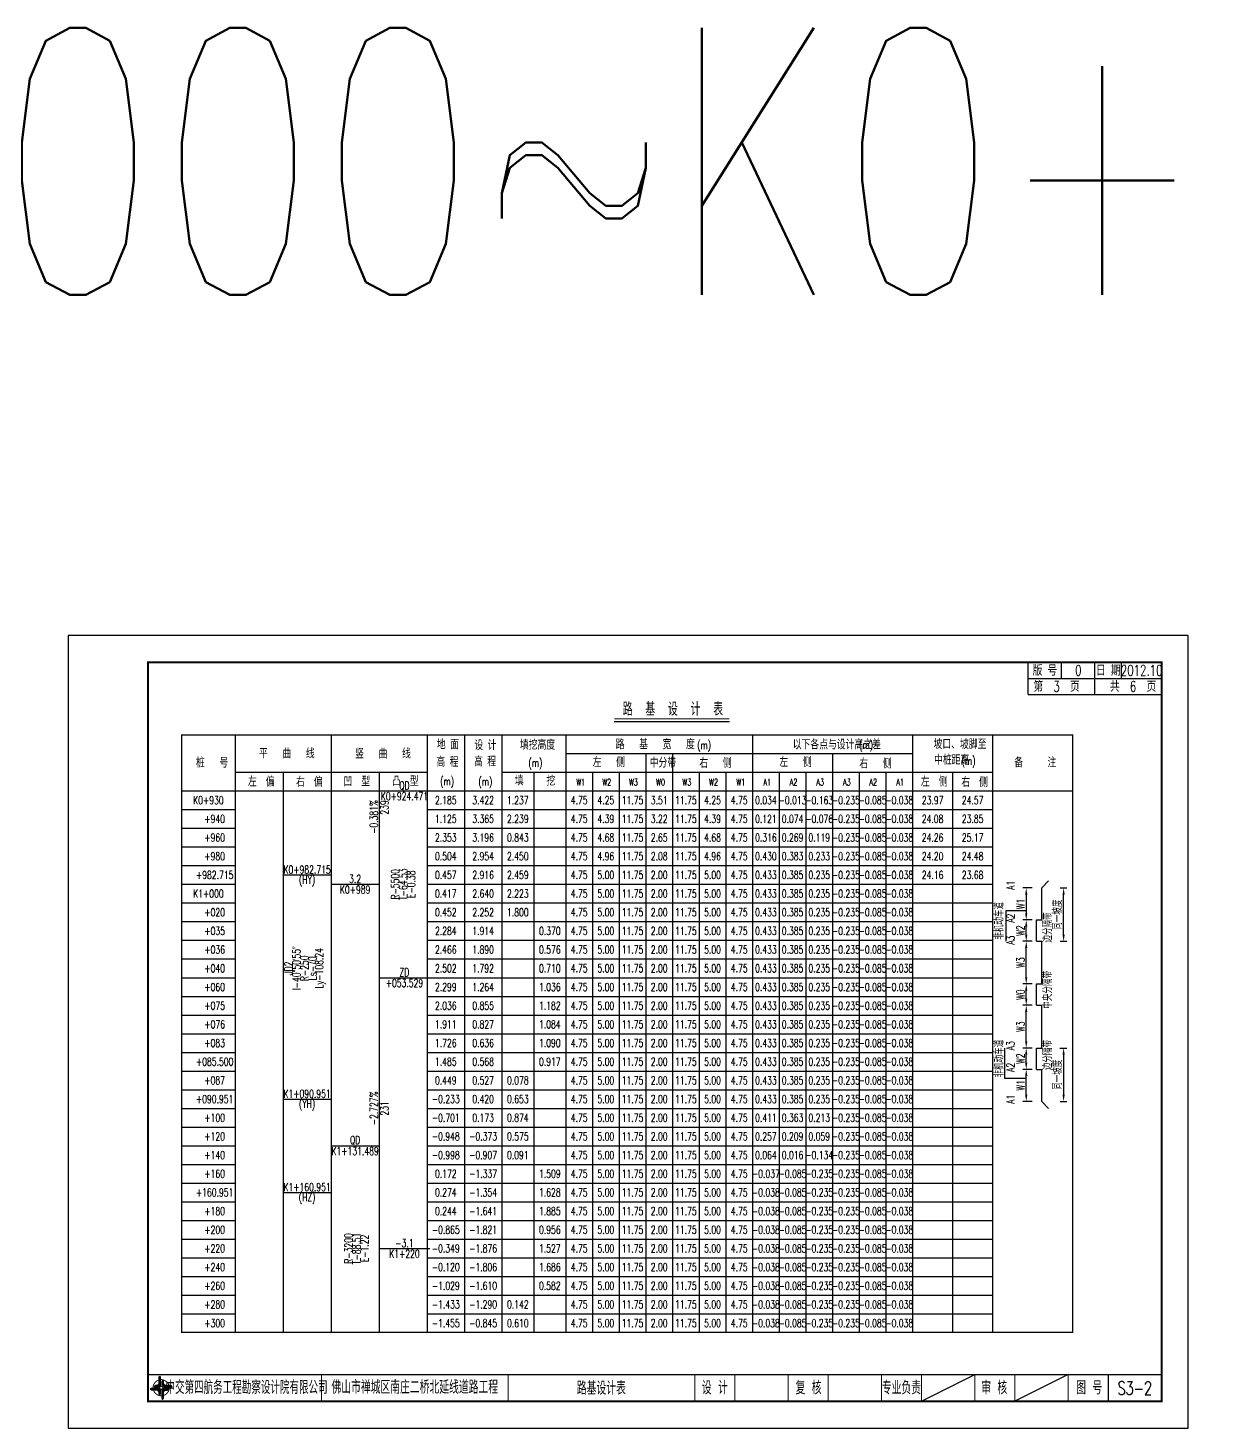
# Model space of a CAD drawing. Header units: inches. Extents: x 1318 to 3988, y 871 to 1396.
# Drawn here: x 2213 to 2658, y 871 to 1396 of the extents above; entities that cross this region are included whole.
import ezdxf
from ezdxf.enums import TextEntityAlignment as Align

# ---------------------------------------------------------------- set-up
doc = ezdxf.new("R2010")
doc.units = ezdxf.units.IN
doc.header["$LTSCALE"] = 10
doc.header["$MEASUREMENT"] = 0
for name, color, linetype in [('BIAO_K', 7, 'Continuous'), ('shuju', 3, 'Continuous'), ('图框', 7, 'Continuous'), ('平面曲线', 5, 'Continuous'), ('文字', 7, 'Continuous'), ('竖曲线', 5, 'Continuous'), ('表格数据', 5, 'Continuous')]:
    doc.layers.add(name, color=color, linetype=linetype)
doc.styles.get("Standard").update_dxf_attribs({"font": 'simplex1.shx', "width": 0.7, "bigfont": 'hztxt.shx'})
doc.styles.add('style_biao', font='txt', dxfattribs={"width": 0.75, "bigfont": 'hztxt'})
doc.dimstyles.get("Standard").update_dxf_attribs({"dimtxt": 0.18, "dimasz": 0.18, "dimexe": 0.18, "dimexo": 0.0625, "dimgap": 0.09, "dimtad": 0, "dimtih": 1, "dimtoh": 1, "dimdec": 4, "dimzin": 0, "dimdsep": 46, "dimtxsty": 'Standard', "dimcen": 0.09, "dimadec": 0, "dimazin": 0, "dimtfac": 1, "dimtdec": 4, "dimtofl": 0, "dimtmove": 0, "dimatfit": 3, "dimfxl": 0, "dimtolj": 1, "dimtzin": 0, "dimarcsym": 0})

# ---------------------------------------------------------------- blocks, each defined once
blk = doc.blocks.new('series')
at = {"width": 0.75}
for tag, height, p in [('页码', 4, (-35, -19)), ('图名', 5, (-220, -282)), ('图号', 5, (-20, -282))]:
    blk.add_attdef(tag, text='', height=height, dxfattribs=at).set_placement(p, align=Align.MIDDLE_CENTER)
blk = doc.blocks.new('tb')
at = {"lineweight": -3}
h = blk.add_hatch(color=256, dxfattribs=at)
h.paths.add_polyline_path([(-1.23, -0.13), (-3.78, -0.14), (-4.14, -0.41), (-1.4, -0.44), (-0.56, -1.24), (-0.54, -2.62), (-0.27, -2.2), (-0.26, -1.06)])
h.paths.add_polyline_path([(0.13, -1.08), (0.14, -3.86), (0.41, -4.26), (0.44, -1.24), (1.25, -0.43), (2.66, -0.43), (2.26, -0.16), (1.07, -0.15)])
h.paths.add_polyline_path([(1.08, 0.3), (3.62, 0.3), (4.02, 0.56), (1.25, 0.57), (0.43, 1.39), (0.43, 2.8), (0.16, 2.41), (0.15, 1.24)])
h.paths.add_polyline_path([(-0.28, 1.21), (-0.28, 3.99), (-0.56, 4.39), (-0.57, 1.41), (-1.38, 0.6), (-2.74, 0.56), (-2.33, 0.3), (-1.2, 0.29)])
for p, q in [((-1.38, 0.6), (-2.74, 0.56)), ((-0.57, 1.41), (-1.38, 0.6)), ((-0.56, 4.39), (-0.57, 1.41)), ((0.43, 2.8), (0.43, 1.39)), ((0.43, 1.39), (1.25, 0.57)), ((1.25, 0.57), (4.02, 0.56)), ((-4.14, -0.41), (-1.4, -0.44)), ((-1.4, -0.44), (-0.56, -1.24)), ((-0.56, -1.24), (-0.54, -2.62)), ((0.41, -4.26), (0.44, -1.24)), ((0.44, -1.24), (1.25, -0.43)), ((1.25, -0.43), (2.66, -0.43))]:
    blk.add_line(p, q, dxfattribs=at)
at = {"lineweight": -3, "const_width": 0.35, "flags": 128}
for points in [[(-0.9, 3.02, 0.324167), (-3.16, -0.14)], [(2.88, 0.92, 0.324403), (-0.24, 3.15)], [(0.75, -2.86, 0.325418), (3.02, 0.26)], [(-2.98, -0.76, 0.322976), (0.14, -2.98)]]:
    blk.add_lwpolyline(points, format="xyb", dxfattribs=at)
at = {"lineweight": -3, "flags": 128}
for points in [[(-0.9, 3.99), (-0.9, 1.58), (-1.53, 0.91), (-2.34, 0.91), (-2.74, 0.56), (-2.33, 0.3), (-1.2, 0.29), (-0.28, 1.21), (-0.28, 3.99), (-0.56, 4.39)], [(-0.04, 0.77), (0.68, 0.04), (-0.04, -0.69), (-0.77, 0.05)], [(3.62, 0.92), (1.43, 0.92), (0.77, 1.54), (0.77, 2.38), (0.43, 2.8), (0.16, 2.41), (0.15, 1.24), (1.08, 0.3), (3.62, 0.3), (4.02, 0.56)], [(-3.73, -0.76), (-1.54, -0.76), (-0.89, -1.39), (-0.89, -2.21), (-0.54, -2.62), (-0.27, -2.2), (-0.26, -1.06), (-1.23, -0.13), (-3.78, -0.14), (-4.14, -0.41)], [(0.75, -3.85), (0.75, -1.43), (1.4, -0.78), (2.26, -0.78), (2.66, -0.43), (2.26, -0.16), (1.07, -0.15), (0.13, -1.08), (0.14, -3.86), (0.41, -4.26)]]:
    blk.add_lwpolyline(points, close=True, dxfattribs=at)
blk = doc.blocks.new('*D21')
at = {"color": 0, "lineweight": -2}
for p, q in [((2589.15, 1061.23), (2585.69, 1061.23)), ((2586.94, 1055.73), (2586.94, 1058.73))]:
    blk.add_line(p, q, dxfattribs=at)
at = {"color": 0}
for points in [[(2586.53, 1058.73), (2587.36, 1058.73), (2586.94, 1061.23)], [(2586.53, 1055.73), (2587.36, 1055.73), (2586.94, 1053.23)]]:
    blk.add_solid(points, dxfattribs=at)
at = {"layer": 'DEFPOINTS', "color": 0}
for p in [(2586.94, 1061.23), (2589.78, 1061.23), (2589.78, 1053.23)]:
    blk.add_point(p, dxfattribs=at)
at = {"color": 0, "insert": (2584.82, 1057.23), "char_height": 3, "attachment_point": 5, "rotation": 90}
blk.add_mtext('\\A1;W2', dxfattribs=at)
blk = doc.blocks.new('*D22')
at = {"color": 0, "lineweight": -2}
for p, q in [((2589.15, 1037.23), (2585.69, 1037.23)), ((2586.94, 1031.73), (2586.94, 1034.73))]:
    blk.add_line(p, q, dxfattribs=at)
at = {"color": 0}
for points in [[(2586.53, 1034.73), (2587.36, 1034.73), (2586.94, 1037.23)], [(2586.53, 1031.73), (2587.36, 1031.73), (2586.94, 1029.23)]]:
    blk.add_solid(points, dxfattribs=at)
at = {"layer": 'DEFPOINTS', "color": 0}
for p in [(2586.94, 1037.23), (2589.78, 1037.23), (2589.78, 1029.23)]:
    blk.add_point(p, dxfattribs=at)
at = {"color": 0, "insert": (2584.82, 1033.23), "char_height": 3, "attachment_point": 5, "rotation": 90}
blk.add_mtext('\\A1;W0', dxfattribs=at)
blk = doc.blocks.new('*D23')
at = {"color": 0, "lineweight": -2}
for p, q in [((2589.15, 1053.23), (2585.69, 1053.23)), ((2586.94, 1039.73), (2586.94, 1050.73))]:
    blk.add_line(p, q, dxfattribs=at)
at = {"color": 0}
for points in [[(2586.53, 1050.73), (2587.36, 1050.73), (2586.94, 1053.23)], [(2586.53, 1039.73), (2587.36, 1039.73), (2586.94, 1037.23)]]:
    blk.add_solid(points, dxfattribs=at)
at = {"layer": 'DEFPOINTS', "color": 0}
for p in [(2586.94, 1053.23), (2589.78, 1053.23), (2589.78, 1037.23)]:
    blk.add_point(p, dxfattribs=at)
at = {"color": 0, "insert": (2584.82, 1045.23), "char_height": 3, "attachment_point": 5, "rotation": 90}
blk.add_mtext('\\A1;W3', dxfattribs=at)
blk = doc.blocks.new('*D24')
at = {"color": 0, "lineweight": -2}
for p, q in [((2589.15, 1073.23), (2585.69, 1073.23)), ((2586.94, 1070.73), (2586.94, 1063.73)), ((2589.15, 1061.23), (2585.69, 1061.23))]:
    blk.add_line(p, q, dxfattribs=at)
at = {"color": 0}
for points in [[(2586.53, 1070.73), (2587.36, 1070.73), (2586.94, 1073.23)], [(2586.53, 1063.73), (2587.36, 1063.73), (2586.94, 1061.23)]]:
    blk.add_solid(points, dxfattribs=at)
at = {"layer": 'DEFPOINTS', "color": 0}
for p in [(2589.78, 1073.23), (2586.94, 1061.23), (2589.78, 1061.23)]:
    blk.add_point(p, dxfattribs=at)
at = {"color": 0, "insert": (2584.82, 1067.23), "char_height": 3, "attachment_point": 5, "rotation": 90}
blk.add_mtext('\\A1;W1', dxfattribs=at)
blk = doc.blocks.new('*D25')
at = {"layer": 'DEFPOINTS', "color": 0}
for p in [(2599.02, 1073.23), (2600.95, 1073.23), (2599.06, 1053.23)]:
    blk.add_point(p, dxfattribs=at)
at = {"layer": 'shuju', "color": 0, "lineweight": -2}
for p, q in [((2599.64, 1073.23), (2602.2, 1073.23)), ((2600.95, 1055.73), (2600.95, 1070.73)), ((2599.68, 1053.23), (2602.2, 1053.23))]:
    blk.add_line(p, q, dxfattribs=at)
at = {"layer": 'shuju', "color": 0}
for points in [[(2600.54, 1070.73), (2601.37, 1070.73), (2600.95, 1073.23)], [(2600.54, 1055.73), (2601.37, 1055.73), (2600.95, 1053.23)]]:
    blk.add_solid(points, dxfattribs=at)
at = {"layer": 'shuju', "color": 0, "insert": (2598.83, 1063.23), "char_height": 3, "attachment_point": 5, "rotation": 90}
blk.add_mtext('\\A1;同一坡度', dxfattribs=at)
blk = doc.blocks.new('*D26')
at = {"layer": 'DEFPOINTS', "color": 0}
for p in [(2598.96, 1013.23), (2599.08, 993.23), (2600.95, 993.23)]:
    blk.add_point(p, dxfattribs=at)
at = {"layer": 'shuju', "color": 0, "lineweight": -2}
for p, q in [((2599.58, 1013.23), (2602.2, 1013.23)), ((2600.95, 1010.73), (2600.95, 995.73)), ((2599.71, 993.23), (2602.2, 993.23))]:
    blk.add_line(p, q, dxfattribs=at)
at = {"layer": 'shuju', "color": 0}
for points in [[(2600.54, 1010.73), (2601.37, 1010.73), (2600.95, 1013.23)], [(2600.54, 995.73), (2601.37, 995.73), (2600.95, 993.23)]]:
    blk.add_solid(points, dxfattribs=at)
at = {"layer": 'shuju', "color": 0, "insert": (2598.83, 1003.23), "char_height": 3, "attachment_point": 5, "rotation": 90}
blk.add_mtext('\\A1;同一坡度', dxfattribs=at)
blk = doc.blocks.new('*D27')
at = {"color": 0, "lineweight": -2}
for p, q in [((2589.15, 1013.23), (2585.69, 1013.23)), ((2586.94, 1007.73), (2586.94, 1010.73))]:
    blk.add_line(p, q, dxfattribs=at)
at = {"color": 0}
for points in [[(2586.53, 1010.73), (2587.36, 1010.73), (2586.94, 1013.23)], [(2586.53, 1007.73), (2587.36, 1007.73), (2586.94, 1005.23)]]:
    blk.add_solid(points, dxfattribs=at)
at = {"layer": 'DEFPOINTS', "color": 0}
for p in [(2586.94, 1013.23), (2589.78, 1013.23), (2589.78, 1005.23)]:
    blk.add_point(p, dxfattribs=at)
at = {"color": 0, "insert": (2584.82, 1009.23), "char_height": 3, "attachment_point": 5, "rotation": 90}
blk.add_mtext('\\A1;W2', dxfattribs=at)
blk = doc.blocks.new('*D28')
at = {"color": 0, "lineweight": -2}
for p, q in [((2589.15, 1005.23), (2585.69, 1005.23)), ((2586.94, 995.73), (2586.94, 1002.73)), ((2589.15, 993.23), (2585.69, 993.23))]:
    blk.add_line(p, q, dxfattribs=at)
at = {"color": 0}
for points in [[(2586.53, 1002.73), (2587.36, 1002.73), (2586.94, 1005.23)], [(2586.53, 995.73), (2587.36, 995.73), (2586.94, 993.23)]]:
    blk.add_solid(points, dxfattribs=at)
at = {"layer": 'DEFPOINTS', "color": 0}
for p in [(2586.94, 1005.23), (2589.78, 1005.23), (2589.78, 993.23)]:
    blk.add_point(p, dxfattribs=at)
at = {"color": 0, "insert": (2584.82, 999.23), "char_height": 3, "attachment_point": 5, "rotation": 90}
blk.add_mtext('\\A1;W1', dxfattribs=at)
blk = doc.blocks.new('*D29')
at = {"color": 0, "lineweight": -2}
for p, q in [((2589.15, 1029.23), (2585.69, 1029.23)), ((2586.94, 1015.73), (2586.94, 1026.73))]:
    blk.add_line(p, q, dxfattribs=at)
at = {"color": 0}
for points in [[(2586.53, 1026.73), (2587.36, 1026.73), (2586.94, 1029.23)], [(2586.53, 1015.73), (2587.36, 1015.73), (2586.94, 1013.23)]]:
    blk.add_solid(points, dxfattribs=at)
at = {"layer": 'DEFPOINTS', "color": 0}
for p in [(2586.94, 1029.23), (2589.78, 1029.23), (2589.78, 1013.23)]:
    blk.add_point(p, dxfattribs=at)
at = {"color": 0, "insert": (2584.82, 1021.23), "char_height": 3, "attachment_point": 5, "rotation": 90}
blk.add_mtext('\\A1;W3', dxfattribs=at)

msp = doc.modelspace()

# ---------------------------------------------------------------- linework, layer by layer
msp.add_line((2432.48378, 1135.59027), (2475.69658, 1135.59027))
msp.add_lwpolyline([(2647.70962, 870.79758), (2647.70962, 1167.79758), (2227.70962, 1167.79758), (2227.70962, 870.79758)], close=True)
at = {"const_width": 0.4}
msp.add_lwpolyline([(2432.48378, 1136.59027), (2475.64865, 1136.59027)], dxfattribs=at)
at = {"layer": 'BIAO_K'}
for p, q in [((2290.34346, 1130.59922), (2290.34346, 906.59922)), ((2326.34346, 1130.59922), (2326.34346, 906.59922)), ((2362.34346, 1130.59922), (2362.34346, 906.59922)), ((2376.34346, 1130.59922), (2376.34346, 906.59922)), ((2390.34346, 1130.59922), (2390.34346, 906.59922)), ((2414.34346, 1130.59922), (2414.34346, 906.59922)), ((2484.34346, 1130.59922), (2484.34346, 906.59922)), ((2544.34346, 1130.59922), (2544.34346, 906.59922)), ((2574.34346, 1130.59922), (2574.34346, 906.59922)), ((2414.34346, 1123.59922), (2544.34346, 1123.59922)), ((2444.34346, 1123.59922), (2444.34346, 906.59922)), ((2454.34346, 1123.59922), (2454.34346, 906.59922)), ((2514.34346, 1123.59922), (2514.34346, 906.59922)), ((2290.34346, 1116.59922), (2362.34346, 1116.59922)), ((2308.34346, 1116.59922), (2308.34346, 906.59922)), ((2344.34346, 1116.59922), (2344.34346, 906.59922)), ((2390.34346, 1116.59922), (2574.34346, 1116.59922)), ((2402.34346, 1116.59922), (2402.34346, 906.59922)), ((2424.34346, 1116.59922), (2424.34346, 906.59922)), ((2434.34346, 1116.59922), (2434.34346, 906.59922)), ((2464.34346, 1116.59922), (2464.34346, 906.59922)), ((2474.34346, 1116.59922), (2474.34346, 906.59922)), ((2494.34346, 1116.59922), (2494.34346, 906.59922)), ((2504.34346, 1116.59922), (2504.34346, 906.59922)), ((2524.34346, 1116.59922), (2524.34346, 906.59922)), ((2534.34346, 1116.59922), (2534.34346, 906.59922)), ((2559.34346, 1116.59922), (2559.34346, 906.59922)), ((2270.34346, 1109.59922), (2604.34346, 1109.59922)), ((2270.34346, 1102.59922), (2290.34346, 1102.59922)), ((2362.34346, 1102.59922), (2574.34346, 1102.59922)), ((2270.34346, 1095.59922), (2290.34346, 1095.59922)), ((2362.34346, 1095.59922), (2574.34346, 1095.59922)), ((2270.34346, 1088.59922), (2290.34346, 1088.59922)), ((2362.34346, 1088.59922), (2574.34346, 1088.59922)), ((2270.34346, 1081.59922), (2290.34346, 1081.59922)), ((2362.34346, 1081.59922), (2574.34346, 1081.59922)), ((2270.34346, 1074.59922), (2290.34346, 1074.59922)), ((2362.34346, 1074.59922), (2574.34346, 1074.59922)), ((2270.34346, 1067.59922), (2290.34346, 1067.59922)), ((2362.34346, 1067.59922), (2574.34346, 1067.59922)), ((2270.34346, 1060.59922), (2290.34346, 1060.59922)), ((2362.34346, 1060.59922), (2574.34346, 1060.59922)), ((2270.34346, 1053.59922), (2290.34346, 1053.59922)), ((2362.34346, 1053.59922), (2574.34346, 1053.59922)), ((2270.34346, 1046.59922), (2290.34346, 1046.59922)), ((2362.34346, 1046.59922), (2574.34346, 1046.59922)), ((2270.34346, 1039.59922), (2290.34346, 1039.59922)), ((2362.34346, 1039.59922), (2574.34346, 1039.59922)), ((2270.34346, 1032.59922), (2290.34346, 1032.59922)), ((2362.34346, 1032.59922), (2574.34346, 1032.59922)), ((2270.34346, 1025.59922), (2290.34346, 1025.59922)), ((2362.34346, 1025.59922), (2574.34346, 1025.59922)), ((2270.34346, 1018.59922), (2290.34346, 1018.59922)), ((2362.34346, 1018.59922), (2574.34346, 1018.59922)), ((2270.34346, 1011.59922), (2290.34346, 1011.59922)), ((2362.34346, 1011.59922), (2574.34346, 1011.59922)), ((2270.34346, 1004.59922), (2290.34346, 1004.59922)), ((2362.34346, 1004.59922), (2574.34346, 1004.59922)), ((2270.34346, 997.59922), (2290.34346, 997.59922)), ((2362.34346, 997.59922), (2574.34346, 997.59922)), ((2270.34346, 990.59922), (2290.34346, 990.59922)), ((2362.34346, 990.59922), (2574.34346, 990.59922)), ((2270.34346, 983.59922), (2290.34346, 983.59922)), ((2362.34346, 983.59922), (2574.34346, 983.59922)), ((2270.34346, 976.59922), (2290.34346, 976.59922)), ((2362.34346, 976.59922), (2574.34346, 976.59922)), ((2270.34346, 969.59922), (2290.34346, 969.59922)), ((2362.34346, 969.59922), (2574.34346, 969.59922)), ((2270.34346, 962.59922), (2290.34346, 962.59922)), ((2362.34346, 962.59922), (2574.34346, 962.59922)), ((2270.34346, 955.59922), (2290.34346, 955.59922)), ((2362.34346, 955.59922), (2574.34346, 955.59922)), ((2270.34346, 948.59922), (2290.34346, 948.59922)), ((2362.34346, 948.59922), (2574.34346, 948.59922)), ((2270.34346, 941.59922), (2290.34346, 941.59922)), ((2362.34346, 941.59922), (2574.34346, 941.59922)), ((2270.34346, 934.59922), (2290.34346, 934.59922)), ((2362.34346, 934.59922), (2574.34346, 934.59922)), ((2270.34346, 927.59922), (2290.34346, 927.59922)), ((2362.34346, 927.59922), (2574.34346, 927.59922)), ((2270.34346, 920.59922), (2290.34346, 920.59922)), ((2362.34346, 920.59922), (2574.34346, 920.59922)), ((2270.34346, 913.59922), (2290.34346, 913.59922)), ((2362.34346, 913.59922), (2574.34346, 913.59922))]:
    msp.add_line(p, q, dxfattribs=at)
at = {"layer": 'BIAO_K', "const_width": 0.5}
msp.add_lwpolyline([(2270.34346, 906.59922), (2604.34346, 906.59922), (2604.34346, 1130.59922), (2270.34346, 1130.59922)], close=True, dxfattribs=at)
at = {"layer": 'BIAO_K', "color": 1}
for points in [[(2592.78862, 1073.23295), (2595.34557, 1075.85654)], [(2592.78862, 1061.23295), (2592.78862, 1073.23295)], [(2590.78862, 1053.23295), (2590.78862, 1061.23295)], [(2590.78862, 1061.23295), (2592.78862, 1061.23295)], [(2590.78862, 1053.23295), (2592.78862, 1053.23295)], [(2592.78862, 1037.23295), (2592.78862, 1053.23295)], [(2590.78862, 1037.23295), (2592.78862, 1037.23295)], [(2590.78862, 1029.23295), (2590.78862, 1037.23295)], [(2590.78862, 1029.23295), (2592.78862, 1029.23295)], [(2592.78862, 1013.23295), (2592.78862, 1029.23295)], [(2590.78862, 1013.23295), (2592.78862, 1013.23295)], [(2590.78862, 1005.23295), (2590.78862, 1013.23295)], [(2590.78862, 1005.23295), (2592.78862, 1005.23295)], [(2592.78862, 993.23295), (2592.78862, 1005.23295)], [(2592.78862, 993.23295), (2595.34557, 990.60936)]]:
    msp.add_lwpolyline(points, dxfattribs=at)
at = {"layer": 'shuju'}
for p, q in [((2586.83257, 1064.70217), (2579.27466, 1064.70217)), ((2579.27466, 1064.70217), (2579.27466, 1053.23295)), ((2578.82053, 1013.23295), (2578.82053, 1001.97848)), ((2578.82053, 1001.97848), (2586.90978, 1001.97848))]:
    msp.add_line(p, q, dxfattribs=at)
at = {"layer": '图框'}
for p, q in [((2587.70962, 1145.79758), (2587.70962, 1157.79758)), ((2600.20962, 1151.79758), (2600.20962, 1157.79758)), ((2612.70962, 1151.79758), (2612.70962, 1157.79758)), ((2622.70962, 1151.79758), (2622.70962, 1157.79758)), ((2587.70962, 1151.79758), (2637.70962, 1151.79758)), ((2612.70962, 1145.79758), (2612.70962, 1151.79758)), ((2587.70962, 1145.79758), (2637.70962, 1145.79758)), ((2547.70962, 880.79758), (2567.70962, 890.79758)), ((2602.70962, 890.79758), (2582.70962, 880.79758))]:
    msp.add_line(p, q, dxfattribs=at)
for points, const_width in [([(2637.70962, 1157.79758), (2257.70962, 1157.79758), (2257.70962, 880.79758), (2637.70962, 880.79758), (2637.70962, 1157.79758)], 0.7), ([(2257.70962, 890.79758), (2637.70962, 890.79758)], 0.4), ([(2322.70962, 890.79758), (2322.70962, 880.79758)], 0.4), ([(2392.70962, 880.79758), (2392.70962, 890.79758)], 0.4), ([(2462.70962, 880.79758), (2462.70962, 890.79758)], 0.4), ([(2477.70962, 880.79758), (2477.70962, 890.79758)], 0.4), ([(2497.70962, 880.79758), (2497.70962, 890.79758)], 0.4), ([(2512.70962, 880.79758), (2512.70962, 890.79758)], 0.4), ([(2532.70962, 880.79758), (2532.70962, 890.79758)], 0.4), ([(2532.70962, 880.79758), (2532.70962, 890.79758)], 0.4), ([(2547.70962, 880.79758), (2547.70962, 890.79758)], 0.4), ([(2567.70962, 880.79758), (2567.70962, 890.79758)], 0.4), ([(2582.70962, 880.79758), (2582.70962, 890.79758)], 0.4), ([(2602.70962, 880.79758), (2602.70962, 890.79758)], 0.4), ([(2617.70962, 880.79758), (2617.70962, 890.79758)], 0.4)]:
    msp.add_lwpolyline(points, dxfattribs=dict(at, const_width=const_width))
at = {"layer": '平面曲线'}
for p, q in [((2308.34346, 1078.09922), (2326.34346, 1078.09922)), ((2308.34346, 994.09922), (2326.34346, 994.09922)), ((2308.34346, 959.09922), (2326.34346, 959.09922))]:
    msp.add_line(p, q, dxfattribs=at)
at = {"layer": '竖曲线'}
for p, q in [((2344.34346, 1109.59922), (2363.34346, 1109.59922)), ((2326.34346, 1074.59922), (2344.34346, 1074.59922)), ((2344.34346, 1039.59922), (2363.34346, 1039.59922)), ((2326.34346, 976.59922), (2344.34346, 976.59922)), ((2344.34346, 938.09922), (2363.34346, 938.09922))]:
    msp.add_line(p, q, dxfattribs=at)

# ---------------------------------------------------------------- block references
at = {"layer": '图框'}
ref = msp.add_blockref('series', (2647.65641, 1167.75584), dxfattribs=at)
ref.add_attrib('页码', '第  3  页     共  6  页', dxfattribs={"layer": '0', "height": 4, "width": 0.7}).set_placement((2612.65641, 1148.75584), align=Align.MIDDLE_CENTER)
ref.add_attrib('图名', '路基设计表', dxfattribs={"layer": '0', "height": 5, "width": 0.7}).set_placement((2427.65641, 885.75584), align=Align.MIDDLE_CENTER)
ref.add_attrib('图号', 'S3-2', dxfattribs={"layer": '0', "height": 5, "width": 0.7}).set_placement((2627.65641, 885.75584), align=Align.MIDDLE_CENTER)
at = {"layer": '图框', "lineweight": -3}
msp.add_blockref('tb', (2262.70535, 885.80292), dxfattribs=at)

# ---------------------------------------------------------------- texts
at = {"width": 0.7}
for s, p in [('A1', (2582.58483, 1072.51252)), ('A2', (2582.58483, 1060.18949)), ('A3', (2582.58483, 1051.94127)), ('A3', (2582.58483, 1012.39591)), ('A2', (2582.58483, 1004.2701)), ('A1', (2582.58483, 992.30034))]:
    msp.add_text(s, height=3, rotation=90, dxfattribs=at).set_placement(p)
at = {"layer": 'BIAO_K', "width": 0.7}
for s, height, p in [('地 面', 3.5, (2365.99383, 1125.24251)), ('设 计', 3.5, (2380.03869, 1124.91948)), ('填挖高度', 3.5, (2397.11969, 1125.0659)), ('路   基   宽   度', 3.5, (2433.03099, 1125.25892)), ('(m)', 3, (2463.60187, 1125.27869)), ('以下各点与设计高之差', 3.5, (2499.39753, 1125.17592)), ('(m)', 3, (2524.29594, 1125.36088)), ('坡口、坡脚至', 3.5, (2552.19191, 1125.32389)), ('平   曲   线', 3.5, (2299.30203, 1121.81176)), ('竖   曲   线', 3.5, (2335.34563, 1121.75675)), ('中桩距离', 3.5, (2552.37804, 1119.40659)), ('桩   号', 3.5, (2275.68274, 1118.35138)), ('高 程', 3.5, (2365.79641, 1118.64896)), ('高 程', 3.5, (2379.9221, 1118.78554)), ('(m)', 3, (2400.32921, 1118.61122)), ('左   侧', 3.5, (2424.41274, 1118.54252)), ('中分带', 3.5, (2445.76643, 1118.35294)), ('右   侧', 3.5, (2464.36253, 1118.24684)), ('左   侧', 3.5, (2494.40206, 1118.61473)), ('右   侧', 3.5, (2524.38876, 1118.06828)), ('(m)', 3, (2562.73062, 1119.37857)), ('备     注', 3.5, (2582.4751, 1118.41066)), ('左  偏', 3.5, (2295.1814, 1111.26661)), ('右  偏', 3.5, (2313.19429, 1111.16186)), ('凹  型', 3.5, (2330.99294, 1111.31991)), ('凸  型', 3.5, (2349.17992, 1111.41214)), ('(m)', 3, (2367.22771, 1111.69902)), ('(m)', 3, (2381.56454, 1111.59648)), ('填', 3.5, (2395.21333, 1111.63021)), ('挖', 3.5, (2407.04992, 1111.57016)), ('W1', 2.5, (2418.26543, 1111.62908)), ('W2', 2.5, (2428.03839, 1111.62908)), ('W3', 2.5, (2438.03839, 1111.62908)), ('W0', 2.5, (2448.23642, 1111.62908)), ('W3', 2.5, (2458.11168, 1111.62908)), ('W2', 2.5, (2468.11168, 1111.62908)), ('W1', 2.5, (2478.28724, 1111.62908)), ('A1', 2.5, (2488.44858, 1111.62908)), ('A2', 2.5, (2498.28296, 1111.62908)), ('A3', 2.5, (2508.28296, 1111.62908)), ('A3', 2.5, (2518.28137, 1111.62908)), ('A2', 2.5, (2528.15274, 1111.62908)), ('A1', 2.5, (2538.25754, 1111.62908)), ('左  侧', 3.5, (2547.45112, 1111.23281)), ('右  侧', 3.5, (2562.60509, 1111.09376))]:
    msp.add_text(s, height=height, dxfattribs=at).set_placement(p)
at = {"layer": 'shuju', "style": 'style_biao', "width": 0.7}
for s, p in [('非机动车道', (2578.37664, 1053.82491)), ('边分隔带', (2596.5819, 1052.77522))]:
    msp.add_text(s, height=3, rotation=90, dxfattribs=at).set_placement(p)
at = {"layer": 'shuju', "width": 0.7}
for s, p in [('中央分隔带', (2596.5819, 1027.96045)), ('边分隔带', (2596.59471, 1004.90444)), ('非机动车道', (2578.37664, 1002.17277))]:
    msp.add_text(s, height=3, rotation=90, dxfattribs=at).set_placement(p)
at = {"layer": '图框'}
for s, height, width, p in [('K0+000~K0+640、K1+600~K2+080', 100, 0.7, (2869.37232, 1345.57338)), ('版 号', 4, 0.7, (2593.95962, 1154.79758)), ('0', 4, 0.7, (2606.45962, 1154.79758)), ('日 期', 4, 0.7, (2617.70962, 1154.79758)), ('2012.10', 4, 0.7, (2630.20962, 1154.79758)), ('中交第四航务工程勘察设计院有限公司', 5, 0.65, (2294.64046, 886.04603)), ('佛山市禅城区南庄二桥北延线道路工程', 5, 0.7, (2357.70962, 886.11229)), ('设 计', 5, 0.7, (2470.21038, 885.89217)), ('复 核', 5, 0.7, (2505.3052, 885.89217)), ('专业负责', 5, 0.7, (2540.15594, 885.89217)), ('审 核', 5, 0.7, (2574.92975, 885.89217)), ('图 号', 5, 0.7, (2610.54892, 885.89217))]:
    msp.add_text(s, height=height, dxfattribs=dict(at, width=width)).set_placement(p, align=Align.MIDDLE_CENTER)
at = {"layer": '平面曲线', "width": 0.7}
for s, p in [('K0+982.715', (2317.34346, 1080.09922)), ('(HY)', (2317.34346, 1076.09922)), ('K1+090.951', (2317.34346, 996.09922)), ('(YH)', (2317.34346, 992.09922)), ('K1+160.951', (2317.34346, 961.09922)), ('(HZ)', (2317.34346, 957.09922))]:
    msp.add_text(s, height=3, dxfattribs=at).set_placement(p, align=Align.MIDDLE)
for s, p in [('I-40%%D50′55″', (2313.34346, 1043.09922)), ('Ly-108.24', (2322.34346, 1043.09922)), ('JD2', (2310.34346, 1043.09922)), ('R-250', (2316.34346, 1043.09922)), ('Ls-70', (2319.34346, 1043.09922))]:
    msp.add_text(s, height=3, rotation=90, dxfattribs=at).set_placement(p, align=Align.MIDDLE)
at = {"layer": '文字', "width": 0.7}
msp.add_text('路  基  设  计  表', height=5, dxfattribs=at).set_placement((2435.68692, 1137.76533))
at = {"layer": '竖曲线', "width": 0.7}
for s, p in [('QD', (2353.84346, 1111.59922)), ('K0+924.471', (2353.84346, 1107.59922))]:
    msp.add_text(s, height=3, dxfattribs=at).set_placement(p, align=Align.MIDDLE_CENTER)
for s, p in [('-0.381%', (2342.34346, 1106.09922)), ('239', (2346.34346, 1106.09922))]:
    msp.add_text(s, height=3, rotation=90, dxfattribs=at).set_placement(p, align=Align.MIDDLE_RIGHT)
for s, p in [('3.2', (2335.34346, 1076.59922)), ('K0+989', (2335.34346, 1072.59922)), ('+053.529', (2353.84346, 1037.59922)), ('ZD', (2353.84346, 1041.59922)), ('K1+131.489', (2335.34346, 974.59922)), ('QD', (2335.34346, 978.59922)), ('-3.1', (2353.84346, 940.09922)), ('K1+220', (2353.84346, 936.09922))]:
    msp.add_text(s, height=3, dxfattribs=at).set_placement(p, align=Align.MIDDLE)
for s, p in [('R-5500', (2350.34346, 1074.59922)), ('T-64.53', (2353.34346, 1074.59922)), ('E-0.38', (2356.34346, 1074.59922)), ('-2.727%', (2342.34346, 990.59922)), ('231', (2346.34346, 990.59922)), ('R-3200', (2332.84346, 938.09922)), ('T-88.51', (2335.84346, 938.09922)), ('E-1.22', (2338.84346, 938.09922))]:
    msp.add_text(s, height=3, rotation=90, dxfattribs=at).set_placement(p, align=Align.MIDDLE)
at = {"layer": '表格数据', "width": 0.7}
for s, p in [('K0+930', (2280.34346, 1106.09922)), ('2.185', (2369.34346, 1106.09922)), ('3.422', (2383.34346, 1106.09922)), ('1.237', (2396.34346, 1106.09922)), ('4.75', (2419.34346, 1106.09922)), ('4.25', (2429.34346, 1106.09922)), ('11.75', (2439.34346, 1106.09922)), ('3.51', (2449.34346, 1106.09922)), ('11.75', (2459.34346, 1106.09922)), ('4.25', (2469.34346, 1106.09922)), ('4.75', (2479.34346, 1106.09922)), ('4.75', (2479.34346, 1106.09922)), ('0.034', (2489.34346, 1106.09922)), ('-0.013', (2499.34346, 1106.09922)), ('-0.163', (2509.34346, 1106.09922)), ('-0.235', (2519.34346, 1106.09922)), ('-0.085', (2529.34346, 1106.09922)), ('-0.038', (2539.34346, 1106.09922)), ('23.97', (2551.84346, 1106.09922)), ('24.57', (2566.84346, 1106.09922)), ('   +940', (2280.34346, 1099.09922)), ('1.125', (2369.34346, 1099.09922)), ('3.365', (2383.34346, 1099.09922)), ('2.239', (2396.34346, 1099.09922)), ('4.75', (2419.34346, 1099.09922)), ('4.39', (2429.34346, 1099.09922)), ('11.75', (2439.34346, 1099.09922)), ('3.22', (2449.34346, 1099.09922)), ('11.75', (2459.34346, 1099.09922)), ('4.39', (2469.34346, 1099.09922)), ('4.75', (2479.34346, 1099.09922)), ('4.75', (2479.34346, 1099.09922)), ('0.121', (2489.34346, 1099.09922)), ('0.074', (2499.34346, 1099.09922)), ('-0.076', (2509.34346, 1099.09922)), ('-0.235', (2519.34346, 1099.09922)), ('-0.085', (2529.34346, 1099.09922)), ('-0.038', (2539.34346, 1099.09922)), ('24.08', (2551.84346, 1099.09922)), ('23.85', (2566.84346, 1099.09922)), ('   +960', (2280.34346, 1092.09922)), ('2.353', (2369.34346, 1092.09922)), ('3.196', (2383.34346, 1092.09922)), ('0.843', (2396.34346, 1092.09922)), ('4.75', (2419.34346, 1092.09922)), ('4.68', (2429.34346, 1092.09922)), ('11.75', (2439.34346, 1092.09922)), ('2.65', (2449.34346, 1092.09922)), ('11.75', (2459.34346, 1092.09922)), ('4.68', (2469.34346, 1092.09922)), ('4.75', (2479.34346, 1092.09922)), ('4.75', (2479.34346, 1092.09922)), ('0.316', (2489.34346, 1092.09922)), ('0.269', (2499.34346, 1092.09922)), ('0.119', (2509.34346, 1092.09922)), ('-0.235', (2519.34346, 1092.09922)), ('-0.085', (2529.34346, 1092.09922)), ('-0.038', (2539.34346, 1092.09922)), ('24.26', (2551.84346, 1092.09922)), ('25.17', (2566.84346, 1092.09922)), ('   +980', (2280.34346, 1085.09922)), ('0.504', (2369.34346, 1085.09922)), ('2.954', (2383.34346, 1085.09922)), ('2.450', (2396.34346, 1085.09922)), ('4.75', (2419.34346, 1085.09922)), ('4.96', (2429.34346, 1085.09922)), ('11.75', (2439.34346, 1085.09922)), ('2.08', (2449.34346, 1085.09922)), ('11.75', (2459.34346, 1085.09922)), ('4.96', (2469.34346, 1085.09922)), ('4.75', (2479.34346, 1085.09922)), ('4.75', (2479.34346, 1085.09922)), ('0.430', (2489.34346, 1085.09922)), ('0.383', (2499.34346, 1085.09922)), ('0.233', (2509.34346, 1085.09922)), ('-0.235', (2519.34346, 1085.09922)), ('-0.085', (2529.34346, 1085.09922)), ('-0.038', (2539.34346, 1085.09922)), ('24.20', (2551.84346, 1085.09922)), ('24.48', (2566.84346, 1085.09922)), ('   +982.715', (2280.34346, 1078.09922)), ('0.457', (2369.34346, 1078.09922)), ('2.916', (2383.34346, 1078.09922)), ('2.459', (2396.34346, 1078.09922)), ('4.75', (2419.34346, 1078.09922)), ('5.00', (2429.34346, 1078.09922)), ('11.75', (2439.34346, 1078.09922)), ('2.00', (2449.34346, 1078.09922)), ('11.75', (2459.34346, 1078.09922)), ('5.00', (2469.34346, 1078.09922)), ('4.75', (2479.34346, 1078.09922)), ('4.75', (2479.34346, 1078.09922)), ('0.433', (2489.34346, 1078.09922)), ('0.385', (2499.34346, 1078.09922)), ('0.235', (2509.34346, 1078.09922)), ('-0.235', (2519.34346, 1078.09922)), ('-0.085', (2529.34346, 1078.09922)), ('-0.038', (2539.34346, 1078.09922)), ('24.16', (2551.84346, 1078.09922)), ('23.68', (2566.84346, 1078.09922)), ('K1+000', (2280.34346, 1071.09922)), ('0.417', (2369.34346, 1071.09922)), ('2.640', (2383.34346, 1071.09922)), ('2.223', (2396.34346, 1071.09922)), ('4.75', (2419.34346, 1071.09922)), ('5.00', (2429.34346, 1071.09922)), ('11.75', (2439.34346, 1071.09922)), ('2.00', (2449.34346, 1071.09922)), ('11.75', (2459.34346, 1071.09922)), ('5.00', (2469.34346, 1071.09922)), ('4.75', (2479.34346, 1071.09922)), ('4.75', (2479.34346, 1071.09922)), ('0.433', (2489.34346, 1071.09922)), ('0.385', (2499.34346, 1071.09922)), ('0.235', (2509.34346, 1071.09922)), ('-0.235', (2519.34346, 1071.09922)), ('-0.085', (2529.34346, 1071.09922)), ('-0.038', (2539.34346, 1071.09922)), ('   +020', (2280.34346, 1064.09922)), ('0.452', (2369.34346, 1064.09922)), ('2.252', (2383.34346, 1064.09922)), ('1.800', (2396.34346, 1064.09922)), ('4.75', (2419.34346, 1064.09922)), ('5.00', (2429.34346, 1064.09922)), ('11.75', (2439.34346, 1064.09922)), ('2.00', (2449.34346, 1064.09922)), ('11.75', (2459.34346, 1064.09922)), ('5.00', (2469.34346, 1064.09922)), ('4.75', (2479.34346, 1064.09922)), ('4.75', (2479.34346, 1064.09922)), ('0.433', (2489.34346, 1064.09922)), ('0.385', (2499.34346, 1064.09922)), ('0.235', (2509.34346, 1064.09922)), ('-0.235', (2519.34346, 1064.09922)), ('-0.085', (2529.34346, 1064.09922)), ('-0.038', (2539.34346, 1064.09922)), ('   +035', (2280.34346, 1057.09922)), ('2.284', (2369.34346, 1057.09922)), ('1.914', (2383.34346, 1057.09922)), ('0.370', (2408.34346, 1057.09922)), ('4.75', (2419.34346, 1057.09922)), ('5.00', (2429.34346, 1057.09922)), ('11.75', (2439.34346, 1057.09922)), ('2.00', (2449.34346, 1057.09922)), ('11.75', (2459.34346, 1057.09922)), ('5.00', (2469.34346, 1057.09922)), ('4.75', (2479.34346, 1057.09922)), ('4.75', (2479.34346, 1057.09922)), ('0.433', (2489.34346, 1057.09922)), ('0.385', (2499.34346, 1057.09922)), ('0.235', (2509.34346, 1057.09922)), ('-0.235', (2519.34346, 1057.09922)), ('-0.085', (2529.34346, 1057.09922)), ('-0.038', (2539.34346, 1057.09922)), ('   +036', (2280.34346, 1050.09922)), ('2.466', (2369.34346, 1050.09922)), ('1.890', (2383.34346, 1050.09922)), ('0.576', (2408.34346, 1050.09922)), ('4.75', (2419.34346, 1050.09922)), ('5.00', (2429.34346, 1050.09922)), ('11.75', (2439.34346, 1050.09922)), ('2.00', (2449.34346, 1050.09922)), ('11.75', (2459.34346, 1050.09922)), ('5.00', (2469.34346, 1050.09922)), ('4.75', (2479.34346, 1050.09922)), ('4.75', (2479.34346, 1050.09922)), ('0.433', (2489.34346, 1050.09922)), ('0.385', (2499.34346, 1050.09922)), ('0.235', (2509.34346, 1050.09922)), ('-0.235', (2519.34346, 1050.09922)), ('-0.085', (2529.34346, 1050.09922)), ('-0.038', (2539.34346, 1050.09922)), ('   +040', (2280.34346, 1043.09922)), ('2.502', (2369.34346, 1043.09922)), ('1.792', (2383.34346, 1043.09922)), ('0.710', (2408.34346, 1043.09922)), ('4.75', (2419.34346, 1043.09922)), ('5.00', (2429.34346, 1043.09922)), ('11.75', (2439.34346, 1043.09922)), ('2.00', (2449.34346, 1043.09922)), ('11.75', (2459.34346, 1043.09922)), ('5.00', (2469.34346, 1043.09922)), ('4.75', (2479.34346, 1043.09922)), ('4.75', (2479.34346, 1043.09922)), ('0.433', (2489.34346, 1043.09922)), ('0.385', (2499.34346, 1043.09922)), ('0.235', (2509.34346, 1043.09922)), ('-0.235', (2519.34346, 1043.09922)), ('-0.085', (2529.34346, 1043.09922)), ('-0.038', (2539.34346, 1043.09922)), ('   +060', (2280.34346, 1036.09922)), ('2.299', (2369.34346, 1036.09922)), ('1.264', (2383.34346, 1036.09922)), ('1.036', (2408.34346, 1036.09922)), ('4.75', (2419.34346, 1036.09922)), ('5.00', (2429.34346, 1036.09922)), ('11.75', (2439.34346, 1036.09922)), ('2.00', (2449.34346, 1036.09922)), ('11.75', (2459.34346, 1036.09922)), ('5.00', (2469.34346, 1036.09922)), ('4.75', (2479.34346, 1036.09922)), ('4.75', (2479.34346, 1036.09922)), ('0.433', (2489.34346, 1036.09922)), ('0.385', (2499.34346, 1036.09922)), ('0.235', (2509.34346, 1036.09922)), ('-0.235', (2519.34346, 1036.09922)), ('-0.085', (2529.34346, 1036.09922)), ('-0.038', (2539.34346, 1036.09922)), ('   +075', (2280.34346, 1029.09922)), ('2.036', (2369.34346, 1029.09922)), ('0.855', (2383.34346, 1029.09922)), ('1.182', (2408.34346, 1029.09922)), ('4.75', (2419.34346, 1029.09922)), ('5.00', (2429.34346, 1029.09922)), ('11.75', (2439.34346, 1029.09922)), ('2.00', (2449.34346, 1029.09922)), ('11.75', (2459.34346, 1029.09922)), ('5.00', (2469.34346, 1029.09922)), ('4.75', (2479.34346, 1029.09922)), ('4.75', (2479.34346, 1029.09922)), ('0.433', (2489.34346, 1029.09922)), ('0.385', (2499.34346, 1029.09922)), ('0.235', (2509.34346, 1029.09922)), ('-0.235', (2519.34346, 1029.09922)), ('-0.085', (2529.34346, 1029.09922)), ('-0.038', (2539.34346, 1029.09922)), ('   +076', (2280.34346, 1022.09922)), ('1.911', (2369.34346, 1022.09922)), ('0.827', (2383.34346, 1022.09922)), ('1.084', (2408.34346, 1022.09922)), ('4.75', (2419.34346, 1022.09922)), ('5.00', (2429.34346, 1022.09922)), ('11.75', (2439.34346, 1022.09922)), ('2.00', (2449.34346, 1022.09922)), ('11.75', (2459.34346, 1022.09922)), ('5.00', (2469.34346, 1022.09922)), ('4.75', (2479.34346, 1022.09922)), ('4.75', (2479.34346, 1022.09922)), ('0.433', (2489.34346, 1022.09922)), ('0.385', (2499.34346, 1022.09922)), ('0.235', (2509.34346, 1022.09922)), ('-0.235', (2519.34346, 1022.09922)), ('-0.085', (2529.34346, 1022.09922)), ('-0.038', (2539.34346, 1022.09922)), ('   +083', (2280.34346, 1015.09922)), ('1.726', (2369.34346, 1015.09922)), ('0.636', (2383.34346, 1015.09922)), ('1.090', (2408.34346, 1015.09922)), ('4.75', (2419.34346, 1015.09922)), ('5.00', (2429.34346, 1015.09922)), ('11.75', (2439.34346, 1015.09922)), ('2.00', (2449.34346, 1015.09922)), ('11.75', (2459.34346, 1015.09922)), ('5.00', (2469.34346, 1015.09922)), ('4.75', (2479.34346, 1015.09922)), ('4.75', (2479.34346, 1015.09922)), ('0.433', (2489.34346, 1015.09922)), ('0.385', (2499.34346, 1015.09922)), ('0.235', (2509.34346, 1015.09922)), ('-0.235', (2519.34346, 1015.09922)), ('-0.085', (2529.34346, 1015.09922)), ('-0.038', (2539.34346, 1015.09922)), ('   +085.500', (2280.34346, 1008.09922)), ('1.485', (2369.34346, 1008.09922)), ('0.568', (2383.34346, 1008.09922)), ('0.917', (2408.34346, 1008.09922)), ('4.75', (2419.34346, 1008.09922)), ('5.00', (2429.34346, 1008.09922)), ('11.75', (2439.34346, 1008.09922)), ('2.00', (2449.34346, 1008.09922)), ('11.75', (2459.34346, 1008.09922)), ('5.00', (2469.34346, 1008.09922)), ('4.75', (2479.34346, 1008.09922)), ('4.75', (2479.34346, 1008.09922)), ('0.433', (2489.34346, 1008.09922)), ('0.385', (2499.34346, 1008.09922)), ('0.235', (2509.34346, 1008.09922)), ('-0.235', (2519.34346, 1008.09922)), ('-0.085', (2529.34346, 1008.09922)), ('-0.038', (2539.34346, 1008.09922)), ('   +087', (2280.34346, 1001.09922)), ('0.449', (2369.34346, 1001.09922)), ('0.527', (2383.34346, 1001.09922)), ('0.078', (2396.34346, 1001.09922)), ('4.75', (2419.34346, 1001.09922)), ('5.00', (2429.34346, 1001.09922)), ('11.75', (2439.34346, 1001.09922)), ('2.00', (2449.34346, 1001.09922)), ('11.75', (2459.34346, 1001.09922)), ('5.00', (2469.34346, 1001.09922)), ('4.75', (2479.34346, 1001.09922)), ('4.75', (2479.34346, 1001.09922)), ('0.433', (2489.34346, 1001.09922)), ('0.385', (2499.34346, 1001.09922)), ('0.235', (2509.34346, 1001.09922)), ('-0.235', (2519.34346, 1001.09922)), ('-0.085', (2529.34346, 1001.09922)), ('-0.038', (2539.34346, 1001.09922)), ('   +090.951', (2280.34346, 994.09922)), ('-0.233', (2369.34346, 994.09922)), ('0.420', (2383.34346, 994.09922)), ('0.653', (2396.34346, 994.09922)), ('4.75', (2419.34346, 994.09922)), ('5.00', (2429.34346, 994.09922)), ('11.75', (2439.34346, 994.09922)), ('2.00', (2449.34346, 994.09922)), ('11.75', (2459.34346, 994.09922)), ('5.00', (2469.34346, 994.09922)), ('4.75', (2479.34346, 994.09922)), ('4.75', (2479.34346, 994.09922)), ('0.433', (2489.34346, 994.09922)), ('0.385', (2499.34346, 994.09922)), ('0.235', (2509.34346, 994.09922)), ('-0.235', (2519.34346, 994.09922)), ('-0.085', (2529.34346, 994.09922)), ('-0.038', (2539.34346, 994.09922)), ('   +100', (2280.34346, 987.09922)), ('-0.701', (2369.34346, 987.09922)), ('0.173', (2383.34346, 987.09922)), ('0.874', (2396.34346, 987.09922)), ('4.75', (2419.34346, 987.09922)), ('5.00', (2429.34346, 987.09922)), ('11.75', (2439.34346, 987.09922)), ('2.00', (2449.34346, 987.09922)), ('11.75', (2459.34346, 987.09922)), ('5.00', (2469.34346, 987.09922)), ('4.75', (2479.34346, 987.09922)), ('4.75', (2479.34346, 987.09922)), ('0.411', (2489.34346, 987.09922)), ('0.363', (2499.34346, 987.09922)), ('0.213', (2509.34346, 987.09922)), ('-0.235', (2519.34346, 987.09922)), ('-0.085', (2529.34346, 987.09922)), ('-0.038', (2539.34346, 987.09922)), ('   +120', (2280.34346, 980.09922)), ('-0.948', (2369.34346, 980.09922)), ('-0.373', (2383.34346, 980.09922)), ('0.575', (2396.34346, 980.09922)), ('4.75', (2419.34346, 980.09922)), ('5.00', (2429.34346, 980.09922)), ('11.75', (2439.34346, 980.09922)), ('2.00', (2449.34346, 980.09922)), ('11.75', (2459.34346, 980.09922)), ('5.00', (2469.34346, 980.09922)), ('4.75', (2479.34346, 980.09922)), ('4.75', (2479.34346, 980.09922)), ('0.257', (2489.34346, 980.09922)), ('0.209', (2499.34346, 980.09922)), ('0.059', (2509.34346, 980.09922)), ('-0.235', (2519.34346, 980.09922)), ('-0.085', (2529.34346, 980.09922)), ('-0.038', (2539.34346, 980.09922)), ('   +140', (2280.34346, 973.09922)), ('-0.998', (2369.34346, 973.09922)), ('-0.907', (2383.34346, 973.09922)), ('0.091', (2396.34346, 973.09922)), ('4.75', (2419.34346, 973.09922)), ('5.00', (2429.34346, 973.09922)), ('11.75', (2439.34346, 973.09922)), ('2.00', (2449.34346, 973.09922)), ('11.75', (2459.34346, 973.09922)), ('5.00', (2469.34346, 973.09922)), ('4.75', (2479.34346, 973.09922)), ('4.75', (2479.34346, 973.09922)), ('0.064', (2489.34346, 973.09922)), ('0.016', (2499.34346, 973.09922)), ('-0.134', (2509.34346, 973.09922)), ('-0.235', (2519.34346, 973.09922)), ('-0.085', (2529.34346, 973.09922)), ('-0.038', (2539.34346, 973.09922)), ('   +160', (2280.34346, 966.09922)), ('0.172', (2369.34346, 966.09922)), ('-1.337', (2383.34346, 966.09922)), ('1.509', (2408.34346, 966.09922)), ('4.75', (2419.34346, 966.09922)), ('5.00', (2429.34346, 966.09922)), ('11.75', (2439.34346, 966.09922)), ('2.00', (2449.34346, 966.09922)), ('11.75', (2459.34346, 966.09922)), ('5.00', (2469.34346, 966.09922)), ('4.75', (2479.34346, 966.09922)), ('4.75', (2479.34346, 966.09922)), ('-0.037', (2489.34346, 966.09922)), ('-0.085', (2499.34346, 966.09922)), ('-0.235', (2509.34346, 966.09922)), ('-0.235', (2519.34346, 966.09922)), ('-0.085', (2529.34346, 966.09922)), ('-0.038', (2539.34346, 966.09922)), ('   +160.951', (2280.34346, 959.09922)), ('0.274', (2369.34346, 959.09922)), ('-1.354', (2383.34346, 959.09922)), ('1.628', (2408.34346, 959.09922)), ('4.75', (2419.34346, 959.09922)), ('5.00', (2429.34346, 959.09922)), ('11.75', (2439.34346, 959.09922)), ('2.00', (2449.34346, 959.09922)), ('11.75', (2459.34346, 959.09922)), ('5.00', (2469.34346, 959.09922)), ('4.75', (2479.34346, 959.09922)), ('4.75', (2479.34346, 959.09922)), ('-0.038', (2489.34346, 959.09922)), ('-0.085', (2499.34346, 959.09922)), ('-0.235', (2509.34346, 959.09922)), ('-0.235', (2519.34346, 959.09922)), ('-0.085', (2529.34346, 959.09922)), ('-0.038', (2539.34346, 959.09922)), ('   +180', (2280.34346, 952.09922)), ('0.244', (2369.34346, 952.09922)), ('-1.641', (2383.34346, 952.09922)), ('1.885', (2408.34346, 952.09922)), ('4.75', (2419.34346, 952.09922)), ('5.00', (2429.34346, 952.09922)), ('11.75', (2439.34346, 952.09922)), ('2.00', (2449.34346, 952.09922)), ('11.75', (2459.34346, 952.09922)), ('5.00', (2469.34346, 952.09922)), ('4.75', (2479.34346, 952.09922)), ('4.75', (2479.34346, 952.09922)), ('-0.038', (2489.34346, 952.09922)), ('-0.085', (2499.34346, 952.09922)), ('-0.235', (2509.34346, 952.09922)), ('-0.235', (2519.34346, 952.09922)), ('-0.085', (2529.34346, 952.09922)), ('-0.038', (2539.34346, 952.09922)), ('   +200', (2280.34346, 945.09922)), ('-0.865', (2369.34346, 945.09922)), ('-1.821', (2383.34346, 945.09922)), ('0.956', (2408.34346, 945.09922)), ('4.75', (2419.34346, 945.09922)), ('5.00', (2429.34346, 945.09922)), ('11.75', (2439.34346, 945.09922)), ('2.00', (2449.34346, 945.09922)), ('11.75', (2459.34346, 945.09922)), ('5.00', (2469.34346, 945.09922)), ('4.75', (2479.34346, 945.09922)), ('4.75', (2479.34346, 945.09922)), ('-0.038', (2489.34346, 945.09922)), ('-0.085', (2499.34346, 945.09922)), ('-0.235', (2509.34346, 945.09922)), ('-0.235', (2519.34346, 945.09922)), ('-0.085', (2529.34346, 945.09922)), ('-0.038', (2539.34346, 945.09922)), ('   +220', (2280.34346, 938.09922)), ('-0.349', (2369.34346, 938.09922)), ('-1.876', (2383.34346, 938.09922)), ('1.527', (2408.34346, 938.09922)), ('4.75', (2419.34346, 938.09922)), ('5.00', (2429.34346, 938.09922)), ('11.75', (2439.34346, 938.09922)), ('2.00', (2449.34346, 938.09922)), ('11.75', (2459.34346, 938.09922)), ('5.00', (2469.34346, 938.09922)), ('4.75', (2479.34346, 938.09922)), ('4.75', (2479.34346, 938.09922)), ('-0.038', (2489.34346, 938.09922)), ('-0.085', (2499.34346, 938.09922)), ('-0.235', (2509.34346, 938.09922)), ('-0.235', (2519.34346, 938.09922)), ('-0.085', (2529.34346, 938.09922)), ('-0.038', (2539.34346, 938.09922)), ('   +240', (2280.34346, 931.09922)), ('-0.120', (2369.34346, 931.09922)), ('-1.806', (2383.34346, 931.09922)), ('1.686', (2408.34346, 931.09922)), ('4.75', (2419.34346, 931.09922)), ('5.00', (2429.34346, 931.09922)), ('11.75', (2439.34346, 931.09922)), ('2.00', (2449.34346, 931.09922)), ('11.75', (2459.34346, 931.09922)), ('5.00', (2469.34346, 931.09922)), ('4.75', (2479.34346, 931.09922)), ('4.75', (2479.34346, 931.09922)), ('-0.038', (2489.34346, 931.09922)), ('-0.085', (2499.34346, 931.09922)), ('-0.235', (2509.34346, 931.09922)), ('-0.235', (2519.34346, 931.09922)), ('-0.085', (2529.34346, 931.09922)), ('-0.038', (2539.34346, 931.09922)), ('   +260', (2280.34346, 924.09922)), ('-1.029', (2369.34346, 924.09922)), ('-1.610', (2383.34346, 924.09922)), ('0.582', (2408.34346, 924.09922)), ('4.75', (2419.34346, 924.09922)), ('5.00', (2429.34346, 924.09922)), ('11.75', (2439.34346, 924.09922)), ('2.00', (2449.34346, 924.09922)), ('11.75', (2459.34346, 924.09922)), ('5.00', (2469.34346, 924.09922)), ('4.75', (2479.34346, 924.09922)), ('4.75', (2479.34346, 924.09922)), ('-0.038', (2489.34346, 924.09922)), ('-0.085', (2499.34346, 924.09922)), ('-0.235', (2509.34346, 924.09922)), ('-0.235', (2519.34346, 924.09922)), ('-0.085', (2529.34346, 924.09922)), ('-0.038', (2539.34346, 924.09922)), ('   +280', (2280.34346, 917.09922)), ('-1.433', (2369.34346, 917.09922)), ('-1.290', (2383.34346, 917.09922)), ('0.142', (2396.34346, 917.09922)), ('4.75', (2419.34346, 917.09922)), ('5.00', (2429.34346, 917.09922)), ('11.75', (2439.34346, 917.09922)), ('2.00', (2449.34346, 917.09922)), ('11.75', (2459.34346, 917.09922)), ('5.00', (2469.34346, 917.09922)), ('4.75', (2479.34346, 917.09922)), ('4.75', (2479.34346, 917.09922)), ('-0.038', (2489.34346, 917.09922)), ('-0.085', (2499.34346, 917.09922)), ('-0.235', (2509.34346, 917.09922)), ('-0.235', (2519.34346, 917.09922)), ('-0.085', (2529.34346, 917.09922)), ('-0.038', (2539.34346, 917.09922)), ('   +300', (2280.34346, 910.09922)), ('-1.455', (2369.34346, 910.09922)), ('-0.845', (2383.34346, 910.09922)), ('0.610', (2396.34346, 910.09922)), ('4.75', (2419.34346, 910.09922)), ('5.00', (2429.34346, 910.09922)), ('11.75', (2439.34346, 910.09922)), ('2.00', (2449.34346, 910.09922)), ('11.75', (2459.34346, 910.09922)), ('5.00', (2469.34346, 910.09922)), ('4.75', (2479.34346, 910.09922)), ('4.75', (2479.34346, 910.09922)), ('-0.038', (2489.34346, 910.09922)), ('-0.085', (2499.34346, 910.09922)), ('-0.235', (2509.34346, 910.09922)), ('-0.235', (2519.34346, 910.09922)), ('-0.085', (2529.34346, 910.09922)), ('-0.038', (2539.34346, 910.09922))]:
    msp.add_text(s, height=3, dxfattribs=at).set_placement(p, align=Align.MIDDLE)

# ---------------------------------------------------------------- dimensions: what is measured, and where the dimension line sits
for base, p1, p2, text, override, picture, middle in [((2586.94227, 1061.23295), (2589.7787, 1073.23295), (2589.7787, 1061.23295), 'W1', {"dimtxt": 3, "dimasz": 2.5, "dimexe": 1.25, "dimexo": 0.625, "dimgap": 0.625, "dimtad": 1, "dimtih": 0, "dimtoh": 0, "dimzin": 8, "dimlunit": 6, "dimtxsty": 'Standard', "dimcen": 2.5, "dimtofl": 1}, '*D24', (2584.81727, 1067.23295)), ((2586.94227, 1061.23295), (2589.7787, 1053.23295), (2589.7787, 1061.23295), 'W2', {"dimtxt": 3, "dimasz": 2.5, "dimexe": 1.25, "dimexo": 0.625, "dimgap": 0.625, "dimtad": 1, "dimtih": 0, "dimtoh": 0, "dimzin": 8, "dimlunit": 6, "dimtxsty": 'Standard', "dimcen": 2.5, "dimse1": 1, "dimtofl": 1, "dimtmove": 1}, '*D21', (2584.81727, 1057.23295)), ((2586.94227, 1053.23295), (2589.7787, 1037.23295), (2589.7787, 1053.23295), 'W3', {"dimtxt": 3, "dimasz": 2.5, "dimexe": 1.25, "dimexo": 0.625, "dimgap": 0.625, "dimtad": 1, "dimtih": 0, "dimtoh": 0, "dimzin": 8, "dimlunit": 6, "dimtxsty": 'Standard', "dimcen": 2.5, "dimse1": 1, "dimtofl": 1, "dimtmove": 1}, '*D23', (2584.81727, 1045.23295)), ((2586.94227, 1037.23295), (2589.7787, 1029.23295), (2589.7787, 1037.23295), 'W0', {"dimtxt": 3, "dimasz": 2.5, "dimexe": 1.25, "dimexo": 0.625, "dimgap": 0.625, "dimtad": 1, "dimtih": 0, "dimtoh": 0, "dimzin": 8, "dimlunit": 6, "dimtxsty": 'Standard', "dimcen": 2.5, "dimse1": 1, "dimtofl": 1, "dimtmove": 1}, '*D22', (2584.81727, 1033.23295)), ((2586.94227, 1029.23295), (2589.7787, 1013.23295), (2589.7787, 1029.23295), 'W3', {"dimtxt": 3, "dimasz": 2.5, "dimexe": 1.25, "dimexo": 0.625, "dimgap": 0.625, "dimtad": 1, "dimtih": 0, "dimtoh": 0, "dimzin": 8, "dimlunit": 6, "dimtxsty": 'Standard', "dimcen": 2.5, "dimse1": 1, "dimtofl": 1, "dimtmove": 1}, '*D29', (2584.81727, 1021.23295)), ((2586.94227, 1013.23295), (2589.7787, 1005.23295), (2589.7787, 1013.23295), 'W2', {"dimtxt": 3, "dimasz": 2.5, "dimexe": 1.25, "dimexo": 0.625, "dimgap": 0.625, "dimtad": 1, "dimtih": 0, "dimtoh": 0, "dimzin": 8, "dimlunit": 6, "dimtxsty": 'Standard', "dimcen": 2.5, "dimse1": 1, "dimtofl": 1, "dimtmove": 1}, '*D27', (2584.81727, 1009.23295)), ((2586.94227, 1005.23295), (2589.7787, 993.23295), (2589.7787, 1005.23295), 'W1', {"dimtxt": 3, "dimasz": 2.5, "dimexe": 1.25, "dimexo": 0.625, "dimgap": 0.625, "dimtad": 1, "dimtih": 0, "dimtoh": 0, "dimzin": 8, "dimlunit": 6, "dimtxsty": 'Standard', "dimcen": 2.5, "dimtofl": 1}, '*D28', (2584.81727, 999.23295))]:
    dim = msp.add_linear_dim(base=base, p1=p1, p2=p2, angle=90, text=text, dimstyle='Standard', override=override)
    dim.commit()
    dim.dimension.update_dxf_attribs({"geometry": picture, "text_midpoint": middle})
at = {"layer": 'shuju'}
for base, p1, p2, picture, middle in [((2600.95347, 1073.23295), (2599.05898, 1053.23295), (2599.01681, 1073.23295), '*D25', (2598.82847, 1063.23295)), ((2600.95347, 993.23295), (2598.95552, 1013.23295), (2599.08065, 993.23295), '*D26', (2598.82847, 1003.23295))]:
    dim = msp.add_linear_dim(base=base, p1=p1, p2=p2, angle=90, text='同一坡度', dimstyle='Standard', override={"dimtxt": 3, "dimasz": 2.5, "dimexe": 1.25, "dimexo": 0.625, "dimgap": 0.625, "dimtad": 1, "dimtih": 0, "dimtoh": 0, "dimzin": 8, "dimlunit": 6, "dimtxsty": 'Standard', "dimcen": 2.5, "dimtofl": 1}, dxfattribs=at)
    dim.commit()
    dim.dimension.update_dxf_attribs({"geometry": picture, "text_midpoint": middle})

doc.saveas('drawing.dxf')
